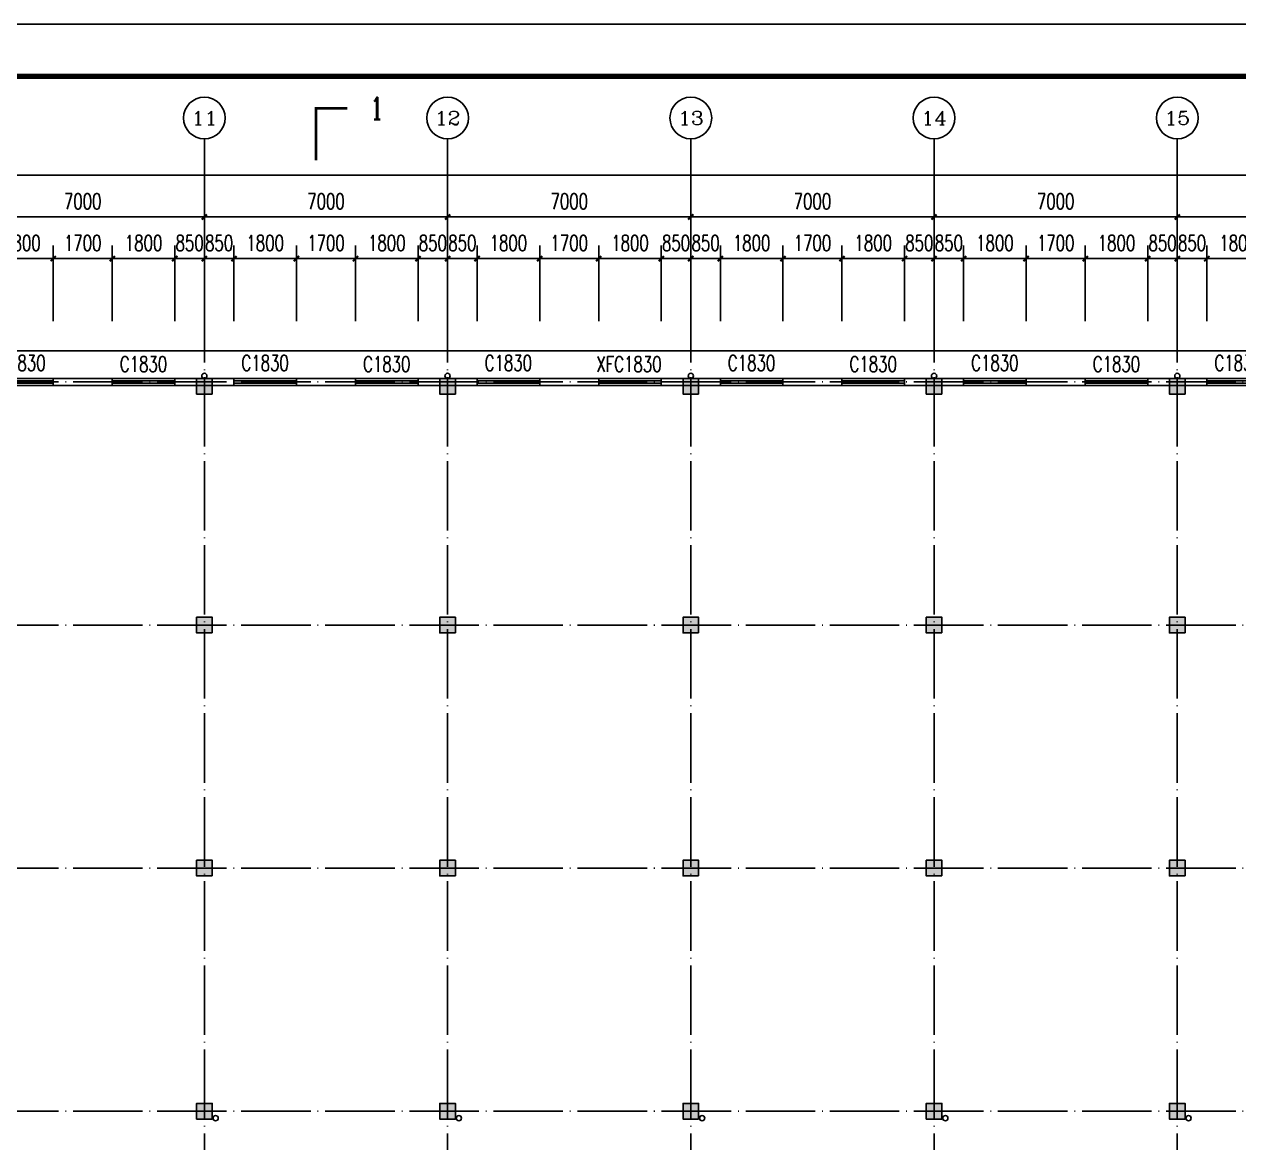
# Model space of a CAD drawing. Extents: x -4747 to 1060961, y -766984 to 396631.
# Drawn here: x 536663 to 571612, y 13430 to 45636 of the extents above; entities that cross this region are included whole.
import ezdxf
from ezdxf.enums import TextEntityAlignment as Align

# ---------------------------------------------------------------- set-up
doc = ezdxf.new("R2010")
doc.units = 0
doc.header["$LTSCALE"] = 1000
doc.header["$MEASUREMENT"] = 0
doc.linetypes.add('DOTE', pattern=[2.42, 2, -0.2, 0.02, -0.2])
doc.layers.get('0').update_dxf_attribs({"linetype": 'CONTINUOUS'})
doc.layers.get('DEFPOINTS').update_dxf_attribs({"linetype": 'CONTINUOUS'})
for name, color, linetype in [('AXIS', 3, 'CONTINUOUS'), ('AXIS_TEXT', 7, 'CONTINUOUS'), ('DIM_SYMB', 3, 'CONTINUOUS'), ('DOTE', 1, 'DOTE'), ('PUB_DIM', 3, 'CONTINUOUS'), ('PUB_TEXT', 7, 'CONTINUOUS'), ('PUB_TITLE', 4, 'CONTINUOUS'), ('WALL', 6, 'CONTINUOUS'), ('WINDOW', 4, 'CONTINUOUS'), ('WINDOW_TEXT', 7, 'CONTINUOUS'), ('剖面填充', 147, 'CONTINUOUS'), ('散水', 2, 'CONTINUOUS'), ('柱', 2, 'CONTINUOUS'), ('柱涂实', 54, 'CONTINUOUS'), ('立面轮廓线', 3, 'CONTINUOUS'), ('雨水管', 2, 'CONTINUOUS'), ('面积计算', 7, 'CONTINUOUS')]:
    doc.layers.add(name, color=color, linetype=linetype)
doc.styles.add('_TCH_AXIS', font='COMPLEX', dxfattribs={"bigfont": 'GBCBIG'})
doc.styles.add('_TCH_LABEL', font='COMPLEX', dxfattribs={"bigfont": 'GBCBIG'})
doc.styles.add('_TCH_WINDOW', font='SIMPLEX', dxfattribs={"height": 3.5, "bigfont": 'GBCBIG'})
doc.styles.add('COMPLEX', font='complex_.ttf')
doc.styles.add('DIM_FONT', font='SIMPLEX', dxfattribs={"width": 0.7, "bigfont": 'GBCBIG'})
doc.dimstyles.new('DIMN150', dxfattribs={"dimscale": 1.5, "dimtxt": 300, "dimasz": 100, "dimexe": 250, "dimexo": 300, "dimgap": 150, "dimtad": 1, "dimdec": 0, "dimzin": 0, "dimtxsty": 'DIM_FONT', "dimblk": 'ARCHTICK', "dimcen": 0.09, "dimclrt": 7, "dimazin": 3, "dimtfac": 1, "dimtdec": 0, "dimtix": 1, "dimtmove": 0, "dimatfit": 3, "dimtolj": 1, "dimtzin": 0})

# ---------------------------------------------------------------- blocks, each defined once
blk = doc.blocks.new('A$C22EA1380')
at = {"layer": '柱涂实'}
for points in [[(63625, 41750), (63625, 42200), (63175, 42200), (63175, 41750)], [(70625, 41750), (70625, 42200), (70175, 42200), (70175, 41750)], [(77625, 41750), (77625, 42200), (77175, 42200), (77175, 41750)], [(84625, 41750), (84625, 42200), (84175, 42200), (84175, 41750)], [(91625, 41750), (91625, 42200), (91175, 42200), (91175, 41750)], [(63625, 34875), (63625, 35325), (63175, 35325), (63175, 34875)], [(70625, 34875), (70625, 35325), (70175, 35325), (70175, 34875)], [(77625, 34875), (77625, 35325), (77175, 35325), (77175, 34875)], [(84625, 34875), (84625, 35325), (84175, 35325), (84175, 34875)], [(91625, 34875), (91625, 35325), (91175, 35325), (91175, 34875)], [(63625, 27875), (63625, 28325), (63175, 28325), (63175, 27875)], [(70625, 27875), (70625, 28325), (70175, 28325), (70175, 27875)], [(77625, 27875), (77625, 28325), (77175, 28325), (77175, 27875)], [(84625, 27875), (84625, 28325), (84175, 28325), (84175, 27875)], [(91625, 27875), (91625, 28325), (91175, 28325), (91175, 27875)], [(63625, 20875), (63625, 21325), (63175, 21325), (63175, 20875)], [(70625, 20875), (70625, 21325), (70175, 21325), (70175, 20875)], [(77625, 20875), (77625, 21325), (77175, 21325), (77175, 20875)], [(84625, 20875), (84625, 21325), (84175, 21325), (84175, 20875)], [(91625, 20875), (91625, 21325), (91175, 21325), (91175, 20875)]]:
    blk.add_hatch(color=256, dxfattribs=at).paths.add_polyline_path(points)
at = {"layer": '柱'}
for points in [[(63625, 41750), (63625, 42200), (63175, 42200), (63175, 41750)], [(70625, 41750), (70625, 42200), (70175, 42200), (70175, 41750)], [(77625, 41750), (77625, 42200), (77175, 42200), (77175, 41750)], [(84625, 41750), (84625, 42200), (84175, 42200), (84175, 41750)], [(91625, 41750), (91625, 42200), (91175, 42200), (91175, 41750)], [(63625, 34875), (63625, 35325), (63175, 35325), (63175, 34875)], [(70625, 34875), (70625, 35325), (70175, 35325), (70175, 34875)], [(77625, 34875), (77625, 35325), (77175, 35325), (77175, 34875)], [(84625, 34875), (84625, 35325), (84175, 35325), (84175, 34875)], [(91625, 34875), (91625, 35325), (91175, 35325), (91175, 34875)], [(63625, 27875), (63625, 28325), (63175, 28325), (63175, 27875)], [(70625, 27875), (70625, 28325), (70175, 28325), (70175, 27875)], [(77625, 27875), (77625, 28325), (77175, 28325), (77175, 27875)], [(84625, 27875), (84625, 28325), (84175, 28325), (84175, 27875)], [(91625, 27875), (91625, 28325), (91175, 28325), (91175, 27875)], [(63625, 20875), (63625, 21325), (63175, 21325), (63175, 20875)], [(70625, 20875), (70625, 21325), (70175, 21325), (70175, 20875)], [(77625, 20875), (77625, 21325), (77175, 21325), (77175, 20875)], [(84625, 20875), (84625, 21325), (84175, 21325), (84175, 20875)], [(91625, 20875), (91625, 21325), (91175, 21325), (91175, 20875)]]:
    blk.add_lwpolyline(points, close=True, dxfattribs=at)
at = {"layer": '柱涂实', "linetype": 'CONTINUOUS'}
for points in [[(63625, 41750), (63625, 42200), (63175, 42200), (63175, 41750)], [(70625, 41750), (70625, 42200), (70175, 42200), (70175, 41750)], [(77625, 41750), (77625, 42200), (77175, 42200), (77175, 41750)], [(84625, 41750), (84625, 42200), (84175, 42200), (84175, 41750)], [(91625, 41750), (91625, 42200), (91175, 42200), (91175, 41750)], [(63625, 34875), (63625, 35325), (63175, 35325), (63175, 34875)], [(70625, 34875), (70625, 35325), (70175, 35325), (70175, 34875)], [(77625, 34875), (77625, 35325), (77175, 35325), (77175, 34875)], [(84625, 34875), (84625, 35325), (84175, 35325), (84175, 34875)], [(91625, 34875), (91625, 35325), (91175, 35325), (91175, 34875)], [(63625, 27875), (63625, 28325), (63175, 28325), (63175, 27875)], [(70625, 27875), (70625, 28325), (70175, 28325), (70175, 27875)], [(77625, 27875), (77625, 28325), (77175, 28325), (77175, 27875)], [(84625, 27875), (84625, 28325), (84175, 28325), (84175, 27875)], [(91625, 27875), (91625, 28325), (91175, 28325), (91175, 27875)], [(63625, 20875), (63625, 21325), (63175, 21325), (63175, 20875)], [(70625, 20875), (70625, 21325), (70175, 21325), (70175, 20875)], [(77625, 20875), (77625, 21325), (77175, 21325), (77175, 20875)], [(84625, 20875), (84625, 21325), (84175, 21325), (84175, 20875)], [(91625, 20875), (91625, 21325), (91175, 21325), (91175, 20875)]]:
    blk.add_lwpolyline(points, close=True, dxfattribs=at)
blk = doc.blocks.new('_ARCHTICK')
at = {"color": 0, "linetype": 'BYBLOCK', "const_width": 0.4}
blk.add_lwpolyline([(-0.5, -0.5), (0.5, 0.5)], dxfattribs=at)
blk = doc.blocks.new('*D1403')
at = {"layer": 'DEFPOINTS', "color": 0}
for p in [(537495, 38887), (535695, 36637), (537495, 36637)]:
    blk.add_point(p, dxfattribs=at)
at = {"layer": 'PUB_DIM', "color": 0}
for p, q in [((535695, 37087), (535695, 39262)), ((537495, 37087), (537495, 39262)), ((535695, 38887), (537495, 38887))]:
    blk.add_line(p, q, dxfattribs=at)
at = {"layer": 'PUB_DIM', "color": 0, "xscale": 150, "yscale": 150, "zscale": 150, "rotation": 180}
blk.add_blockref('_ARCHTICK', (535695, 38887), dxfattribs=at)
at = {"layer": 'PUB_DIM', "color": 0, "xscale": 150, "yscale": 150, "zscale": 150}
blk.add_blockref('_ARCHTICK', (537495, 38887), dxfattribs=at)
at = {"layer": 'PUB_DIM', "color": 7, "insert": (536595, 39337), "char_height": 450, "attachment_point": 5, "style": 'DIM_FONT'}
blk.add_mtext('\\A1;1800', dxfattribs=at)
blk = doc.blocks.new('*D1404')
at = {"layer": 'DEFPOINTS', "color": 0}
for p in [(539195, 38887), (537495, 36637), (539195, 36637)]:
    blk.add_point(p, dxfattribs=at)
at = {"layer": 'PUB_DIM', "color": 0}
for p, q in [((537495, 37087), (537495, 39262)), ((539195, 37087), (539195, 39262)), ((537495, 38887), (539195, 38887))]:
    blk.add_line(p, q, dxfattribs=at)
at = {"layer": 'PUB_DIM', "color": 0, "xscale": 150, "yscale": 150, "zscale": 150, "rotation": 180}
blk.add_blockref('_ARCHTICK', (537495, 38887), dxfattribs=at)
at = {"layer": 'PUB_DIM', "color": 0, "xscale": 150, "yscale": 150, "zscale": 150}
blk.add_blockref('_ARCHTICK', (539195, 38887), dxfattribs=at)
at = {"layer": 'PUB_DIM', "color": 7, "insert": (538345, 39337), "char_height": 450, "attachment_point": 5, "style": 'DIM_FONT'}
blk.add_mtext('\\A1;1700', dxfattribs=at)
blk = doc.blocks.new('*D1405')
at = {"layer": 'DEFPOINTS', "color": 0}
for p in [(540995, 38887), (539195, 36637), (540995, 36637)]:
    blk.add_point(p, dxfattribs=at)
at = {"layer": 'PUB_DIM', "color": 0}
for p, q in [((539195, 37087), (539195, 39262)), ((540995, 37087), (540995, 39262)), ((539195, 38887), (540995, 38887))]:
    blk.add_line(p, q, dxfattribs=at)
at = {"layer": 'PUB_DIM', "color": 0, "xscale": 150, "yscale": 150, "zscale": 150, "rotation": 180}
blk.add_blockref('_ARCHTICK', (539195, 38887), dxfattribs=at)
at = {"layer": 'PUB_DIM', "color": 0, "xscale": 150, "yscale": 150, "zscale": 150}
blk.add_blockref('_ARCHTICK', (540995, 38887), dxfattribs=at)
at = {"layer": 'PUB_DIM', "color": 7, "insert": (540095, 39337), "char_height": 450, "attachment_point": 5, "style": 'DIM_FONT'}
blk.add_mtext('\\A1;1800', dxfattribs=at)
blk = doc.blocks.new('*D1406')
at = {"layer": 'DEFPOINTS', "color": 0}
for p in [(541845, 38887), (540995, 36637), (541845, 36637)]:
    blk.add_point(p, dxfattribs=at)
at = {"layer": 'PUB_DIM', "color": 0}
for p, q in [((540995, 37087), (540995, 39262)), ((541845, 37087), (541845, 39262)), ((540995, 38887), (540845, 38887)), ((540995, 38887), (541845, 38887)), ((541845, 38887), (541995, 38887))]:
    blk.add_line(p, q, dxfattribs=at)
at = {"layer": 'PUB_DIM', "color": 0, "xscale": 150, "yscale": 150, "zscale": 150}
blk.add_blockref('_ARCHTICK', (540995, 38887), dxfattribs=at)
at = {"layer": 'PUB_DIM', "color": 0, "xscale": 150, "yscale": 150, "zscale": 150, "rotation": 180}
blk.add_blockref('_ARCHTICK', (541845, 38887), dxfattribs=at)
at = {"layer": 'PUB_DIM', "color": 7, "insert": (541420, 39337), "char_height": 450, "attachment_point": 5, "style": 'DIM_FONT'}
blk.add_mtext('\\A1;850', dxfattribs=at)
blk = doc.blocks.new('*D1407')
at = {"layer": 'DEFPOINTS', "color": 0}
for p in [(542695, 38887), (541845, 36637), (542695, 36637)]:
    blk.add_point(p, dxfattribs=at)
at = {"layer": 'PUB_DIM', "color": 0}
for p, q in [((541845, 37087), (541845, 39262)), ((542695, 37087), (542695, 39262)), ((541845, 38887), (541695, 38887)), ((541845, 38887), (542695, 38887)), ((542695, 38887), (542845, 38887))]:
    blk.add_line(p, q, dxfattribs=at)
at = {"layer": 'PUB_DIM', "color": 0, "xscale": 150, "yscale": 150, "zscale": 150}
blk.add_blockref('_ARCHTICK', (541845, 38887), dxfattribs=at)
at = {"layer": 'PUB_DIM', "color": 0, "xscale": 150, "yscale": 150, "zscale": 150, "rotation": 180}
blk.add_blockref('_ARCHTICK', (542695, 38887), dxfattribs=at)
at = {"layer": 'PUB_DIM', "color": 7, "insert": (542270, 39337), "char_height": 450, "attachment_point": 5, "style": 'DIM_FONT'}
blk.add_mtext('\\A1;850', dxfattribs=at)
blk = doc.blocks.new('*D1408')
at = {"layer": 'DEFPOINTS', "color": 0}
for p in [(544495, 38887), (542695, 36637), (544495, 36637)]:
    blk.add_point(p, dxfattribs=at)
at = {"layer": 'PUB_DIM', "color": 0}
for p, q in [((542695, 37087), (542695, 39262)), ((544495, 37087), (544495, 39262)), ((542695, 38887), (544495, 38887))]:
    blk.add_line(p, q, dxfattribs=at)
at = {"layer": 'PUB_DIM', "color": 0, "xscale": 150, "yscale": 150, "zscale": 150, "rotation": 180}
blk.add_blockref('_ARCHTICK', (542695, 38887), dxfattribs=at)
at = {"layer": 'PUB_DIM', "color": 0, "xscale": 150, "yscale": 150, "zscale": 150}
blk.add_blockref('_ARCHTICK', (544495, 38887), dxfattribs=at)
at = {"layer": 'PUB_DIM', "color": 7, "insert": (543595, 39337), "char_height": 450, "attachment_point": 5, "style": 'DIM_FONT'}
blk.add_mtext('\\A1;1800', dxfattribs=at)
blk = doc.blocks.new('*D1409')
at = {"layer": 'DEFPOINTS', "color": 0}
for p in [(546195, 38887), (544495, 36637), (546195, 36637)]:
    blk.add_point(p, dxfattribs=at)
at = {"layer": 'PUB_DIM', "color": 0}
for p, q in [((544495, 37087), (544495, 39262)), ((546195, 37087), (546195, 39262)), ((544495, 38887), (546195, 38887))]:
    blk.add_line(p, q, dxfattribs=at)
at = {"layer": 'PUB_DIM', "color": 0, "xscale": 150, "yscale": 150, "zscale": 150, "rotation": 180}
blk.add_blockref('_ARCHTICK', (544495, 38887), dxfattribs=at)
at = {"layer": 'PUB_DIM', "color": 0, "xscale": 150, "yscale": 150, "zscale": 150}
blk.add_blockref('_ARCHTICK', (546195, 38887), dxfattribs=at)
at = {"layer": 'PUB_DIM', "color": 7, "insert": (545345, 39337), "char_height": 450, "attachment_point": 5, "style": 'DIM_FONT'}
blk.add_mtext('\\A1;1700', dxfattribs=at)
blk = doc.blocks.new('*D1410')
at = {"layer": 'DEFPOINTS', "color": 0}
for p in [(547995, 38887), (546195, 36637), (547995, 36637)]:
    blk.add_point(p, dxfattribs=at)
at = {"layer": 'PUB_DIM', "color": 0}
for p, q in [((546195, 37087), (546195, 39262)), ((547995, 37087), (547995, 39262)), ((546195, 38887), (547995, 38887))]:
    blk.add_line(p, q, dxfattribs=at)
at = {"layer": 'PUB_DIM', "color": 0, "xscale": 150, "yscale": 150, "zscale": 150, "rotation": 180}
blk.add_blockref('_ARCHTICK', (546195, 38887), dxfattribs=at)
at = {"layer": 'PUB_DIM', "color": 0, "xscale": 150, "yscale": 150, "zscale": 150}
blk.add_blockref('_ARCHTICK', (547995, 38887), dxfattribs=at)
at = {"layer": 'PUB_DIM', "color": 7, "insert": (547095, 39337), "char_height": 450, "attachment_point": 5, "style": 'DIM_FONT'}
blk.add_mtext('\\A1;1800', dxfattribs=at)
blk = doc.blocks.new('*D1411')
at = {"layer": 'DEFPOINTS', "color": 0}
for p in [(548845, 38887), (547995, 36637), (548845, 36637)]:
    blk.add_point(p, dxfattribs=at)
at = {"layer": 'PUB_DIM', "color": 0}
for p, q in [((547995, 37087), (547995, 39262)), ((548845, 37087), (548845, 39262)), ((547995, 38887), (547845, 38887)), ((547995, 38887), (548845, 38887)), ((548845, 38887), (548995, 38887))]:
    blk.add_line(p, q, dxfattribs=at)
at = {"layer": 'PUB_DIM', "color": 0, "xscale": 150, "yscale": 150, "zscale": 150}
blk.add_blockref('_ARCHTICK', (547995, 38887), dxfattribs=at)
at = {"layer": 'PUB_DIM', "color": 0, "xscale": 150, "yscale": 150, "zscale": 150, "rotation": 180}
blk.add_blockref('_ARCHTICK', (548845, 38887), dxfattribs=at)
at = {"layer": 'PUB_DIM', "color": 7, "insert": (548420, 39337), "char_height": 450, "attachment_point": 5, "style": 'DIM_FONT'}
blk.add_mtext('\\A1;850', dxfattribs=at)
blk = doc.blocks.new('*D1412')
at = {"layer": 'DEFPOINTS', "color": 0}
for p in [(549695, 38887), (548845, 36637), (549695, 36637)]:
    blk.add_point(p, dxfattribs=at)
at = {"layer": 'PUB_DIM', "color": 0}
for p, q in [((548845, 37087), (548845, 39262)), ((549695, 37087), (549695, 39262)), ((548845, 38887), (548695, 38887)), ((548845, 38887), (549695, 38887)), ((549695, 38887), (549845, 38887))]:
    blk.add_line(p, q, dxfattribs=at)
at = {"layer": 'PUB_DIM', "color": 0, "xscale": 150, "yscale": 150, "zscale": 150}
blk.add_blockref('_ARCHTICK', (548845, 38887), dxfattribs=at)
at = {"layer": 'PUB_DIM', "color": 0, "xscale": 150, "yscale": 150, "zscale": 150, "rotation": 180}
blk.add_blockref('_ARCHTICK', (549695, 38887), dxfattribs=at)
at = {"layer": 'PUB_DIM', "color": 7, "insert": (549270, 39337), "char_height": 450, "attachment_point": 5, "style": 'DIM_FONT'}
blk.add_mtext('\\A1;850', dxfattribs=at)
blk = doc.blocks.new('*D1413')
at = {"layer": 'DEFPOINTS', "color": 0}
for p in [(551495, 38887), (549695, 36637), (551495, 36637)]:
    blk.add_point(p, dxfattribs=at)
at = {"layer": 'PUB_DIM', "color": 0}
for p, q in [((549695, 37087), (549695, 39262)), ((551495, 37087), (551495, 39262)), ((549695, 38887), (551495, 38887))]:
    blk.add_line(p, q, dxfattribs=at)
at = {"layer": 'PUB_DIM', "color": 0, "xscale": 150, "yscale": 150, "zscale": 150, "rotation": 180}
blk.add_blockref('_ARCHTICK', (549695, 38887), dxfattribs=at)
at = {"layer": 'PUB_DIM', "color": 0, "xscale": 150, "yscale": 150, "zscale": 150}
blk.add_blockref('_ARCHTICK', (551495, 38887), dxfattribs=at)
at = {"layer": 'PUB_DIM', "color": 7, "insert": (550595, 39337), "char_height": 450, "attachment_point": 5, "style": 'DIM_FONT'}
blk.add_mtext('\\A1;1800', dxfattribs=at)
blk = doc.blocks.new('*D1414')
at = {"layer": 'DEFPOINTS', "color": 0}
for p in [(553195, 38887), (551495, 36637), (553195, 36637)]:
    blk.add_point(p, dxfattribs=at)
at = {"layer": 'PUB_DIM', "color": 0}
for p, q in [((551495, 37087), (551495, 39262)), ((553195, 37087), (553195, 39262)), ((551495, 38887), (553195, 38887))]:
    blk.add_line(p, q, dxfattribs=at)
at = {"layer": 'PUB_DIM', "color": 0, "xscale": 150, "yscale": 150, "zscale": 150, "rotation": 180}
blk.add_blockref('_ARCHTICK', (551495, 38887), dxfattribs=at)
at = {"layer": 'PUB_DIM', "color": 0, "xscale": 150, "yscale": 150, "zscale": 150}
blk.add_blockref('_ARCHTICK', (553195, 38887), dxfattribs=at)
at = {"layer": 'PUB_DIM', "color": 7, "insert": (552345, 39337), "char_height": 450, "attachment_point": 5, "style": 'DIM_FONT'}
blk.add_mtext('\\A1;1700', dxfattribs=at)
blk = doc.blocks.new('*D1415')
at = {"layer": 'DEFPOINTS', "color": 0}
for p in [(554995, 38887), (553195, 36637), (554995, 36637)]:
    blk.add_point(p, dxfattribs=at)
at = {"layer": 'PUB_DIM', "color": 0}
for p, q in [((553195, 37087), (553195, 39262)), ((554995, 37087), (554995, 39262)), ((553195, 38887), (554995, 38887))]:
    blk.add_line(p, q, dxfattribs=at)
at = {"layer": 'PUB_DIM', "color": 0, "xscale": 150, "yscale": 150, "zscale": 150, "rotation": 180}
blk.add_blockref('_ARCHTICK', (553195, 38887), dxfattribs=at)
at = {"layer": 'PUB_DIM', "color": 0, "xscale": 150, "yscale": 150, "zscale": 150}
blk.add_blockref('_ARCHTICK', (554995, 38887), dxfattribs=at)
at = {"layer": 'PUB_DIM', "color": 7, "insert": (554095, 39337), "char_height": 450, "attachment_point": 5, "style": 'DIM_FONT'}
blk.add_mtext('\\A1;1800', dxfattribs=at)
blk = doc.blocks.new('*D1416')
at = {"layer": 'DEFPOINTS', "color": 0}
for p in [(555845, 38887), (554995, 36637), (555845, 36637)]:
    blk.add_point(p, dxfattribs=at)
at = {"layer": 'PUB_DIM', "color": 0}
for p, q in [((554995, 37087), (554995, 39262)), ((555845, 37087), (555845, 39262)), ((554995, 38887), (554845, 38887)), ((554995, 38887), (555845, 38887)), ((555845, 38887), (555995, 38887))]:
    blk.add_line(p, q, dxfattribs=at)
at = {"layer": 'PUB_DIM', "color": 0, "xscale": 150, "yscale": 150, "zscale": 150}
blk.add_blockref('_ARCHTICK', (554995, 38887), dxfattribs=at)
at = {"layer": 'PUB_DIM', "color": 0, "xscale": 150, "yscale": 150, "zscale": 150, "rotation": 180}
blk.add_blockref('_ARCHTICK', (555845, 38887), dxfattribs=at)
at = {"layer": 'PUB_DIM', "color": 7, "insert": (555420, 39337), "char_height": 450, "attachment_point": 5, "style": 'DIM_FONT'}
blk.add_mtext('\\A1;850', dxfattribs=at)
blk = doc.blocks.new('*D1417')
at = {"layer": 'DEFPOINTS', "color": 0}
for p in [(556695, 38887), (555845, 36637), (556695, 36637)]:
    blk.add_point(p, dxfattribs=at)
at = {"layer": 'PUB_DIM', "color": 0}
for p, q in [((555845, 37087), (555845, 39262)), ((556695, 37087), (556695, 39262)), ((555845, 38887), (555695, 38887)), ((555845, 38887), (556695, 38887)), ((556695, 38887), (556845, 38887))]:
    blk.add_line(p, q, dxfattribs=at)
at = {"layer": 'PUB_DIM', "color": 0, "xscale": 150, "yscale": 150, "zscale": 150}
blk.add_blockref('_ARCHTICK', (555845, 38887), dxfattribs=at)
at = {"layer": 'PUB_DIM', "color": 0, "xscale": 150, "yscale": 150, "zscale": 150, "rotation": 180}
blk.add_blockref('_ARCHTICK', (556695, 38887), dxfattribs=at)
at = {"layer": 'PUB_DIM', "color": 7, "insert": (556270, 39337), "char_height": 450, "attachment_point": 5, "style": 'DIM_FONT'}
blk.add_mtext('\\A1;850', dxfattribs=at)
blk = doc.blocks.new('*D1418')
at = {"layer": 'DEFPOINTS', "color": 0}
for p in [(558495, 38887), (556695, 36637), (558495, 36637)]:
    blk.add_point(p, dxfattribs=at)
at = {"layer": 'PUB_DIM', "color": 0}
for p, q in [((556695, 37087), (556695, 39262)), ((558495, 37087), (558495, 39262)), ((556695, 38887), (558495, 38887))]:
    blk.add_line(p, q, dxfattribs=at)
at = {"layer": 'PUB_DIM', "color": 0, "xscale": 150, "yscale": 150, "zscale": 150, "rotation": 180}
blk.add_blockref('_ARCHTICK', (556695, 38887), dxfattribs=at)
at = {"layer": 'PUB_DIM', "color": 0, "xscale": 150, "yscale": 150, "zscale": 150}
blk.add_blockref('_ARCHTICK', (558495, 38887), dxfattribs=at)
at = {"layer": 'PUB_DIM', "color": 7, "insert": (557595, 39337), "char_height": 450, "attachment_point": 5, "style": 'DIM_FONT'}
blk.add_mtext('\\A1;1800', dxfattribs=at)
blk = doc.blocks.new('*D1419')
at = {"layer": 'DEFPOINTS', "color": 0}
for p in [(560195, 38887), (558495, 36637), (560195, 36637)]:
    blk.add_point(p, dxfattribs=at)
at = {"layer": 'PUB_DIM', "color": 0}
for p, q in [((558495, 37087), (558495, 39262)), ((560195, 37087), (560195, 39262)), ((558495, 38887), (560195, 38887))]:
    blk.add_line(p, q, dxfattribs=at)
at = {"layer": 'PUB_DIM', "color": 0, "xscale": 150, "yscale": 150, "zscale": 150, "rotation": 180}
blk.add_blockref('_ARCHTICK', (558495, 38887), dxfattribs=at)
at = {"layer": 'PUB_DIM', "color": 0, "xscale": 150, "yscale": 150, "zscale": 150}
blk.add_blockref('_ARCHTICK', (560195, 38887), dxfattribs=at)
at = {"layer": 'PUB_DIM', "color": 7, "insert": (559345, 39337), "char_height": 450, "attachment_point": 5, "style": 'DIM_FONT'}
blk.add_mtext('\\A1;1700', dxfattribs=at)
blk = doc.blocks.new('*D1420')
at = {"layer": 'DEFPOINTS', "color": 0}
for p in [(561995, 38887), (560195, 36637), (561995, 36637)]:
    blk.add_point(p, dxfattribs=at)
at = {"layer": 'PUB_DIM', "color": 0}
for p, q in [((560195, 37087), (560195, 39262)), ((561995, 37087), (561995, 39262)), ((560195, 38887), (561995, 38887))]:
    blk.add_line(p, q, dxfattribs=at)
at = {"layer": 'PUB_DIM', "color": 0, "xscale": 150, "yscale": 150, "zscale": 150, "rotation": 180}
blk.add_blockref('_ARCHTICK', (560195, 38887), dxfattribs=at)
at = {"layer": 'PUB_DIM', "color": 0, "xscale": 150, "yscale": 150, "zscale": 150}
blk.add_blockref('_ARCHTICK', (561995, 38887), dxfattribs=at)
at = {"layer": 'PUB_DIM', "color": 7, "insert": (561095, 39337), "char_height": 450, "attachment_point": 5, "style": 'DIM_FONT'}
blk.add_mtext('\\A1;1800', dxfattribs=at)
blk = doc.blocks.new('*D1421')
at = {"layer": 'DEFPOINTS', "color": 0}
for p in [(562845, 38887), (561995, 36637), (562845, 36637)]:
    blk.add_point(p, dxfattribs=at)
at = {"layer": 'PUB_DIM', "color": 0}
for p, q in [((561995, 37087), (561995, 39262)), ((562845, 37087), (562845, 39262)), ((561995, 38887), (561845, 38887)), ((561995, 38887), (562845, 38887)), ((562845, 38887), (562995, 38887))]:
    blk.add_line(p, q, dxfattribs=at)
at = {"layer": 'PUB_DIM', "color": 0, "xscale": 150, "yscale": 150, "zscale": 150}
blk.add_blockref('_ARCHTICK', (561995, 38887), dxfattribs=at)
at = {"layer": 'PUB_DIM', "color": 0, "xscale": 150, "yscale": 150, "zscale": 150, "rotation": 180}
blk.add_blockref('_ARCHTICK', (562845, 38887), dxfattribs=at)
at = {"layer": 'PUB_DIM', "color": 7, "insert": (562420, 39337), "char_height": 450, "attachment_point": 5, "style": 'DIM_FONT'}
blk.add_mtext('\\A1;850', dxfattribs=at)
blk = doc.blocks.new('*D1422')
at = {"layer": 'DEFPOINTS', "color": 0}
for p in [(563695, 38887), (562845, 36637), (563695, 36637)]:
    blk.add_point(p, dxfattribs=at)
at = {"layer": 'PUB_DIM', "color": 0}
for p, q in [((562845, 37087), (562845, 39262)), ((563695, 37087), (563695, 39262)), ((562845, 38887), (562695, 38887)), ((562845, 38887), (563695, 38887)), ((563695, 38887), (563845, 38887))]:
    blk.add_line(p, q, dxfattribs=at)
at = {"layer": 'PUB_DIM', "color": 0, "xscale": 150, "yscale": 150, "zscale": 150}
blk.add_blockref('_ARCHTICK', (562845, 38887), dxfattribs=at)
at = {"layer": 'PUB_DIM', "color": 0, "xscale": 150, "yscale": 150, "zscale": 150, "rotation": 180}
blk.add_blockref('_ARCHTICK', (563695, 38887), dxfattribs=at)
at = {"layer": 'PUB_DIM', "color": 7, "insert": (563270, 39337), "char_height": 450, "attachment_point": 5, "style": 'DIM_FONT'}
blk.add_mtext('\\A1;850', dxfattribs=at)
blk = doc.blocks.new('*D1423')
at = {"layer": 'DEFPOINTS', "color": 0}
for p in [(565495, 38887), (563695, 36637), (565495, 36637)]:
    blk.add_point(p, dxfattribs=at)
at = {"layer": 'PUB_DIM', "color": 0}
for p, q in [((563695, 37087), (563695, 39262)), ((565495, 37087), (565495, 39262)), ((563695, 38887), (565495, 38887))]:
    blk.add_line(p, q, dxfattribs=at)
at = {"layer": 'PUB_DIM', "color": 0, "xscale": 150, "yscale": 150, "zscale": 150, "rotation": 180}
blk.add_blockref('_ARCHTICK', (563695, 38887), dxfattribs=at)
at = {"layer": 'PUB_DIM', "color": 0, "xscale": 150, "yscale": 150, "zscale": 150}
blk.add_blockref('_ARCHTICK', (565495, 38887), dxfattribs=at)
at = {"layer": 'PUB_DIM', "color": 7, "insert": (564595, 39337), "char_height": 450, "attachment_point": 5, "style": 'DIM_FONT'}
blk.add_mtext('\\A1;1800', dxfattribs=at)
blk = doc.blocks.new('*D1424')
at = {"layer": 'DEFPOINTS', "color": 0}
for p in [(567195, 38887), (565495, 36637), (567195, 36637)]:
    blk.add_point(p, dxfattribs=at)
at = {"layer": 'PUB_DIM', "color": 0}
for p, q in [((565495, 37087), (565495, 39262)), ((567195, 37087), (567195, 39262)), ((565495, 38887), (567195, 38887))]:
    blk.add_line(p, q, dxfattribs=at)
at = {"layer": 'PUB_DIM', "color": 0, "xscale": 150, "yscale": 150, "zscale": 150, "rotation": 180}
blk.add_blockref('_ARCHTICK', (565495, 38887), dxfattribs=at)
at = {"layer": 'PUB_DIM', "color": 0, "xscale": 150, "yscale": 150, "zscale": 150}
blk.add_blockref('_ARCHTICK', (567195, 38887), dxfattribs=at)
at = {"layer": 'PUB_DIM', "color": 7, "insert": (566345, 39337), "char_height": 450, "attachment_point": 5, "style": 'DIM_FONT'}
blk.add_mtext('\\A1;1700', dxfattribs=at)
blk = doc.blocks.new('*D1425')
at = {"layer": 'DEFPOINTS', "color": 0}
for p in [(568995, 38887), (567195, 36637), (568995, 36637)]:
    blk.add_point(p, dxfattribs=at)
at = {"layer": 'PUB_DIM', "color": 0}
for p, q in [((567195, 37087), (567195, 39262)), ((568995, 37087), (568995, 39262)), ((567195, 38887), (568995, 38887))]:
    blk.add_line(p, q, dxfattribs=at)
at = {"layer": 'PUB_DIM', "color": 0, "xscale": 150, "yscale": 150, "zscale": 150, "rotation": 180}
blk.add_blockref('_ARCHTICK', (567195, 38887), dxfattribs=at)
at = {"layer": 'PUB_DIM', "color": 0, "xscale": 150, "yscale": 150, "zscale": 150}
blk.add_blockref('_ARCHTICK', (568995, 38887), dxfattribs=at)
at = {"layer": 'PUB_DIM', "color": 7, "insert": (568095, 39337), "char_height": 450, "attachment_point": 5, "style": 'DIM_FONT'}
blk.add_mtext('\\A1;1800', dxfattribs=at)
blk = doc.blocks.new('*D1426')
at = {"layer": 'DEFPOINTS', "color": 0}
for p in [(569845, 38887), (568995, 36637), (569845, 36637)]:
    blk.add_point(p, dxfattribs=at)
at = {"layer": 'PUB_DIM', "color": 0}
for p, q in [((568995, 37087), (568995, 39262)), ((569845, 37087), (569845, 39262)), ((568995, 38887), (568845, 38887)), ((568995, 38887), (569845, 38887)), ((569845, 38887), (569995, 38887))]:
    blk.add_line(p, q, dxfattribs=at)
at = {"layer": 'PUB_DIM', "color": 0, "xscale": 150, "yscale": 150, "zscale": 150}
blk.add_blockref('_ARCHTICK', (568995, 38887), dxfattribs=at)
at = {"layer": 'PUB_DIM', "color": 0, "xscale": 150, "yscale": 150, "zscale": 150, "rotation": 180}
blk.add_blockref('_ARCHTICK', (569845, 38887), dxfattribs=at)
at = {"layer": 'PUB_DIM', "color": 7, "insert": (569420, 39337), "char_height": 450, "attachment_point": 5, "style": 'DIM_FONT'}
blk.add_mtext('\\A1;850', dxfattribs=at)
blk = doc.blocks.new('*D1427')
at = {"layer": 'DEFPOINTS', "color": 0}
for p in [(570695, 38887), (569845, 36637), (570695, 36637)]:
    blk.add_point(p, dxfattribs=at)
at = {"layer": 'PUB_DIM', "color": 0}
for p, q in [((569845, 37087), (569845, 39262)), ((570695, 37087), (570695, 39262)), ((569845, 38887), (569695, 38887)), ((569845, 38887), (570695, 38887)), ((570695, 38887), (570845, 38887))]:
    blk.add_line(p, q, dxfattribs=at)
at = {"layer": 'PUB_DIM', "color": 0, "xscale": 150, "yscale": 150, "zscale": 150}
blk.add_blockref('_ARCHTICK', (569845, 38887), dxfattribs=at)
at = {"layer": 'PUB_DIM', "color": 0, "xscale": 150, "yscale": 150, "zscale": 150, "rotation": 180}
blk.add_blockref('_ARCHTICK', (570695, 38887), dxfattribs=at)
at = {"layer": 'PUB_DIM', "color": 7, "insert": (570270, 39337), "char_height": 450, "attachment_point": 5, "style": 'DIM_FONT'}
blk.add_mtext('\\A1;850', dxfattribs=at)
blk = doc.blocks.new('*D1428')
at = {"layer": 'DEFPOINTS', "color": 0}
for p in [(572495, 38887), (570695, 36637), (572495, 36637)]:
    blk.add_point(p, dxfattribs=at)
at = {"layer": 'PUB_DIM', "color": 0}
for p, q in [((570695, 37087), (570695, 39262)), ((572495, 37087), (572495, 39262)), ((570695, 38887), (572495, 38887))]:
    blk.add_line(p, q, dxfattribs=at)
at = {"layer": 'PUB_DIM', "color": 0, "xscale": 150, "yscale": 150, "zscale": 150, "rotation": 180}
blk.add_blockref('_ARCHTICK', (570695, 38887), dxfattribs=at)
at = {"layer": 'PUB_DIM', "color": 0, "xscale": 150, "yscale": 150, "zscale": 150}
blk.add_blockref('_ARCHTICK', (572495, 38887), dxfattribs=at)
at = {"layer": 'PUB_DIM', "color": 7, "insert": (571595, 39337), "char_height": 450, "attachment_point": 5, "style": 'DIM_FONT'}
blk.add_mtext('\\A1;1800', dxfattribs=at)
blk = doc.blocks.new('*D1595')
at = {"layer": 'AXIS', "color": 0}
for p, q in [((534845, 36787), (534845, 40462)), ((541845, 36787), (541845, 40462)), ((534845, 40087), (541845, 40087))]:
    blk.add_line(p, q, dxfattribs=at)
at = {"layer": 'DEFPOINTS', "color": 0}
for p in [(541845, 40087), (534845, 36337), (541845, 36337)]:
    blk.add_point(p, dxfattribs=at)
at = {"layer": 'AXIS', "color": 0, "xscale": 150, "yscale": 150, "zscale": 150, "rotation": 180}
blk.add_blockref('_ARCHTICK', (534845, 40087), dxfattribs=at)
at = {"layer": 'AXIS', "color": 0, "xscale": 150, "yscale": 150, "zscale": 150}
blk.add_blockref('_ARCHTICK', (541845, 40087), dxfattribs=at)
at = {"layer": 'AXIS', "color": 7, "insert": (538345, 40537), "char_height": 450, "attachment_point": 5, "style": 'DIM_FONT'}
blk.add_mtext('\\A1;7000', dxfattribs=at)
blk = doc.blocks.new('*D1596')
at = {"layer": 'AXIS', "color": 0}
for p, q in [((541845, 36787), (541845, 40462)), ((548845, 36787), (548845, 40462)), ((541845, 40087), (548845, 40087))]:
    blk.add_line(p, q, dxfattribs=at)
at = {"layer": 'DEFPOINTS', "color": 0}
for p in [(548845, 40087), (541845, 36337), (548845, 36337)]:
    blk.add_point(p, dxfattribs=at)
at = {"layer": 'AXIS', "color": 0, "xscale": 150, "yscale": 150, "zscale": 150, "rotation": 180}
blk.add_blockref('_ARCHTICK', (541845, 40087), dxfattribs=at)
at = {"layer": 'AXIS', "color": 0, "xscale": 150, "yscale": 150, "zscale": 150}
blk.add_blockref('_ARCHTICK', (548845, 40087), dxfattribs=at)
at = {"layer": 'AXIS', "color": 7, "insert": (545345, 40537), "char_height": 450, "attachment_point": 5, "style": 'DIM_FONT'}
blk.add_mtext('\\A1;7000', dxfattribs=at)
blk = doc.blocks.new('*D1597')
at = {"layer": 'AXIS', "color": 0}
for p, q in [((548845, 36787), (548845, 40462)), ((555845, 36787), (555845, 40462)), ((548845, 40087), (555845, 40087))]:
    blk.add_line(p, q, dxfattribs=at)
at = {"layer": 'DEFPOINTS', "color": 0}
for p in [(555845, 40087), (548845, 36337), (555845, 36337)]:
    blk.add_point(p, dxfattribs=at)
at = {"layer": 'AXIS', "color": 0, "xscale": 150, "yscale": 150, "zscale": 150, "rotation": 180}
blk.add_blockref('_ARCHTICK', (548845, 40087), dxfattribs=at)
at = {"layer": 'AXIS', "color": 0, "xscale": 150, "yscale": 150, "zscale": 150}
blk.add_blockref('_ARCHTICK', (555845, 40087), dxfattribs=at)
at = {"layer": 'AXIS', "color": 7, "insert": (552345, 40537), "char_height": 450, "attachment_point": 5, "style": 'DIM_FONT'}
blk.add_mtext('\\A1;7000', dxfattribs=at)
blk = doc.blocks.new('*D1598')
at = {"layer": 'AXIS', "color": 0}
for p, q in [((555845, 36787), (555845, 40462)), ((562845, 36787), (562845, 40462)), ((555845, 40087), (562845, 40087))]:
    blk.add_line(p, q, dxfattribs=at)
at = {"layer": 'DEFPOINTS', "color": 0}
for p in [(562845, 40087), (555845, 36337), (562845, 36337)]:
    blk.add_point(p, dxfattribs=at)
at = {"layer": 'AXIS', "color": 0, "xscale": 150, "yscale": 150, "zscale": 150, "rotation": 180}
blk.add_blockref('_ARCHTICK', (555845, 40087), dxfattribs=at)
at = {"layer": 'AXIS', "color": 0, "xscale": 150, "yscale": 150, "zscale": 150}
blk.add_blockref('_ARCHTICK', (562845, 40087), dxfattribs=at)
at = {"layer": 'AXIS', "color": 7, "insert": (559345, 40537), "char_height": 450, "attachment_point": 5, "style": 'DIM_FONT'}
blk.add_mtext('\\A1;7000', dxfattribs=at)
blk = doc.blocks.new('*D1599')
at = {"layer": 'AXIS', "color": 0}
for p, q in [((562845, 36787), (562845, 40462)), ((569845, 36787), (569845, 40462)), ((562845, 40087), (569845, 40087))]:
    blk.add_line(p, q, dxfattribs=at)
at = {"layer": 'DEFPOINTS', "color": 0}
for p in [(569845, 40087), (562845, 36337), (569845, 36337)]:
    blk.add_point(p, dxfattribs=at)
at = {"layer": 'AXIS', "color": 0, "xscale": 150, "yscale": 150, "zscale": 150, "rotation": 180}
blk.add_blockref('_ARCHTICK', (562845, 40087), dxfattribs=at)
at = {"layer": 'AXIS', "color": 0, "xscale": 150, "yscale": 150, "zscale": 150}
blk.add_blockref('_ARCHTICK', (569845, 40087), dxfattribs=at)
at = {"layer": 'AXIS', "color": 7, "insert": (566345, 40537), "char_height": 450, "attachment_point": 5, "style": 'DIM_FONT'}
blk.add_mtext('\\A1;7000', dxfattribs=at)
blk = doc.blocks.new('*D1600')
at = {"layer": 'AXIS', "color": 0}
for p, q in [((569845, 36787), (569845, 40462)), ((576845, 36787), (576845, 40462)), ((569845, 40087), (576845, 40087))]:
    blk.add_line(p, q, dxfattribs=at)
at = {"layer": 'DEFPOINTS', "color": 0}
for p in [(576845, 40087), (569845, 36337), (576845, 36337)]:
    blk.add_point(p, dxfattribs=at)
at = {"layer": 'AXIS', "color": 0, "xscale": 150, "yscale": 150, "zscale": 150, "rotation": 180}
blk.add_blockref('_ARCHTICK', (569845, 40087), dxfattribs=at)
at = {"layer": 'AXIS', "color": 0, "xscale": 150, "yscale": 150, "zscale": 150}
blk.add_blockref('_ARCHTICK', (576845, 40087), dxfattribs=at)
at = {"layer": 'AXIS', "color": 7, "insert": (573345, 40537), "char_height": 450, "attachment_point": 5, "style": 'DIM_FONT'}
blk.add_mtext('\\A1;7000', dxfattribs=at)
blk = doc.blocks.new('*D1602')
at = {"layer": 'AXIS', "color": 0}
for p, q in [((478444.914308, 37087), (478444.914308, 41662)), ((578944.914308, 37087), (578944.914308, 41662)), ((478444.914308, 41287), (578944.914308, 41287))]:
    blk.add_line(p, q, dxfattribs=at)
at = {"layer": 'DEFPOINTS', "color": 0}
for p in [(578944.914308, 41287), (478444.914308, 36637), (578944.914308, 36637)]:
    blk.add_point(p, dxfattribs=at)
at = {"layer": 'AXIS', "color": 0, "xscale": 150, "yscale": 150, "zscale": 150, "rotation": 180}
blk.add_blockref('_ARCHTICK', (478444.914308, 41287), dxfattribs=at)
at = {"layer": 'AXIS', "color": 0, "xscale": 150, "yscale": 150, "zscale": 150}
blk.add_blockref('_ARCHTICK', (578944.914308, 41287), dxfattribs=at)
at = {"layer": 'AXIS', "color": 7, "insert": (528694.914308, 41737), "char_height": 450, "attachment_point": 5, "style": 'DIM_FONT'}
blk.add_mtext('\\A1;100500', dxfattribs=at)
blk = doc.blocks.new('$WINLIB2D$00000001')
at = {"color": 0}
for points in [[(-0.5, 0.5), (-0.5, -0.5)], [(-0.5, 0.5), (0.5, 0.5)], [(0.5, -0.5), (0.5, 0.5)], [(0.5, 0.167), (-0.5, 0.167)], [(0.5, -0.167), (-0.5, -0.167)], [(-0.5, -0.5), (0.5, -0.5)]]:
    blk.add_lwpolyline(points, dxfattribs=at)
blk = doc.blocks.new('_AXISO')
blk.add_circle((0, 0), 0.5)
at = {"layer": 'AXIS_TEXT', "style": 'COMPLEX', "width": 1.041667}
blk.add_attdef('A', text='', height=0.56, dxfattribs=at).set_placement((-0.25, -0.28), (0.25, -0.28), align=Align.FIT)

msp = doc.modelspace()

# ---------------------------------------------------------------- linework, layer by layer
at = {"layer": 'AXIS'}
for p, q in [((541844.9, 36337), (541844.9, 42337)), ((548844.9, 36337), (548844.9, 42337)), ((555844.9, 36337), (555844.9, 42337)), ((562844.9, 36337), (562844.9, 42337)), ((569844.9, 36337), (569844.9, 42337))]:
    msp.add_line(p, q, dxfattribs=at)
at = {"layer": 'DIM_SYMB', "const_width": 75}
msp.add_lwpolyline([(545960.3, 43214.2), (545060.3, 43214.2), (545060.3, 41714.2)], dxfattribs=at)
at = {"layer": 'DOTE'}
for p, q in [((541844.9, -7663), (541844.9, 36337)), ((548844.9, -7663), (548844.9, 36337)), ((555844.9, -7663), (555844.9, 36337)), ((562844.9, -7663), (562844.9, 36337)), ((569844.9, -7663), (569844.9, 36337)), ((475144.9, 35337), (579844.9, 35337)), ((475144.9, 28337), (579844.9, 28337)), ((475144.9, 21337), (579844.9, 21337)), ((475144.9, 14337), (579844.9, 14337))]:
    msp.add_line(p, q, dxfattribs=at)
at = {"layer": 'PUB_TITLE'}
msp.add_lwpolyline([(421920.8, -80514.3), (600270.8, -80514.3), (600270.8, 45635.7), (421920.8, 45635.7)], close=True, dxfattribs=at)
at = {"layer": 'PUB_TITLE', "const_width": 150}
msp.add_lwpolyline([(425670.8, -79014.3), (598770.8, -79014.3), (598770.8, 44135.7), (425670.8, 44135.7)], close=True, dxfattribs=at)
at = {"layer": 'WALL'}
for p, q in [((539194.9, 35437), (537494.9, 35437)), ((537494.9, 35437), (537494.9, 35237)), ((539194.9, 35237), (539194.9, 35437)), ((542694.9, 35437), (540994.9, 35437)), ((540994.9, 35437), (540994.9, 35237)), ((542694.9, 35237), (542694.9, 35437)), ((546194.9, 35437), (544494.9, 35437)), ((544494.9, 35437), (544494.9, 35237)), ((546194.9, 35237), (546194.9, 35437)), ((549694.9, 35437), (547994.9, 35437)), ((547994.9, 35437), (547994.9, 35237)), ((549694.9, 35237), (549694.9, 35437)), ((553194.9, 35437), (551494.9, 35437)), ((551494.9, 35437), (551494.9, 35237)), ((553194.9, 35237), (553194.9, 35437)), ((556694.9, 35437), (554994.9, 35437)), ((554994.9, 35437), (554994.9, 35237)), ((556694.9, 35237), (556694.9, 35437)), ((560194.9, 35437), (558494.9, 35437)), ((558494.9, 35437), (558494.9, 35237)), ((560194.9, 35237), (560194.9, 35437)), ((563694.9, 35437), (561994.9, 35437)), ((561994.9, 35437), (561994.9, 35237)), ((563694.9, 35237), (563694.9, 35437)), ((567194.9, 35437), (565494.9, 35437)), ((565494.9, 35437), (565494.9, 35237)), ((567194.9, 35237), (567194.9, 35437)), ((570694.9, 35437), (568994.9, 35437)), ((568994.9, 35437), (568994.9, 35237)), ((570694.9, 35237), (570694.9, 35437)), ((537494.9, 35237), (539194.9, 35237)), ((540994.9, 35237), (542694.9, 35237)), ((544494.9, 35237), (546194.9, 35237)), ((547994.9, 35237), (549694.9, 35237)), ((551494.9, 35237), (553194.9, 35237)), ((554994.9, 35237), (556694.9, 35237)), ((558494.9, 35237), (560194.9, 35237)), ((561994.9, 35237), (563694.9, 35237)), ((565494.9, 35237), (567194.9, 35237)), ((568994.9, 35237), (570694.9, 35237))]:
    msp.add_line(p, q, dxfattribs=at)
at = {"layer": '剖面填充'}
msp.add_lwpolyline([(576944.9, -6763), (478444.9, -6763), (478444.9, 35437), (576944.9, 35437)], close=True, dxfattribs=at)
at = {"layer": '散水'}
for points in [[(541744.9, 36237), (499644.9, 36237)], [(579744.9, 24287), (579744.9, 29237), (577744.9, 29237), (577744.9, 36237), (541744.9, 36237)]]:
    msp.add_lwpolyline(points, dxfattribs=at)
at = {"layer": '立面轮廓线'}
msp.add_lwpolyline([(478444.9, -6763), (576944.9, -6763), (576944.9, 35437), (478444.9, 35437), (478444.9, -6763)], dxfattribs=at)
at = {"layer": '雨水管'}
for centre in [(541844.9, 35512), (541844.9, 35512), (548844.9, 35512), (548844.9, 35512), (555844.9, 35512), (555844.9, 35512), (562844.9, 35512), (562844.9, 35512), (569844.9, 35512), (569844.9, 35512), (542169.9, 14137), (549169.9, 14137), (556169.9, 14137), (563169.9, 14137), (570169.9, 14137)]:
    msp.add_circle(centre, 75, dxfattribs=at)

# ---------------------------------------------------------------- block references
at = {"layer": 'AXIS'}
ref = msp.add_blockref('_AXISO', (541844.9, 42937), dxfattribs=dict(at, xscale=1200, yscale=1200, zscale=1200))
ref.add_attrib('A', '11', dxfattribs={"layer": 'AXIS_TEXT', "height": 394.42, "style": '_TCH_AXIS', "width": 1.645319}).set_placement((541474.1, 42739.8), (542215.7, 42739.8), align=Align.FIT)
ref = msp.add_blockref('_AXISO', (548844.9, 42937), dxfattribs=dict(at, xscale=1200, yscale=1200, zscale=1200))
ref.add_attrib('A', '12', dxfattribs={"layer": 'AXIS_TEXT', "height": 394.42, "style": '_TCH_AXIS', "width": 1.361643}).set_placement((548474.1, 42739.8), (549215.7, 42739.8), align=Align.FIT)
ref = msp.add_blockref('_AXISO', (555844.9, 42937), dxfattribs=dict(at, xscale=1200, yscale=1200, zscale=1200))
ref.add_attrib('A', '13', dxfattribs={"layer": 'AXIS_TEXT', "height": 394.42, "style": '_TCH_AXIS', "width": 1.361643}).set_placement((555474.1, 42739.8), (556215.7, 42739.8), align=Align.FIT)
ref = msp.add_blockref('_AXISO', (562844.9, 42937), dxfattribs=dict(at, xscale=1200, yscale=1200, zscale=1200))
ref.add_attrib('A', '14', dxfattribs={"layer": 'AXIS_TEXT', "height": 400.97, "style": '_TCH_AXIS', "width": 1.247038}).set_placement((562475.9, 42736.5), (563214, 42736.5), align=Align.FIT)
ref = msp.add_blockref('_AXISO', (569844.9, 42937), dxfattribs=dict(at, xscale=1200, yscale=1200, zscale=1200))
ref.add_attrib('A', '15', dxfattribs={"layer": 'AXIS_TEXT', "height": 394.42, "style": '_TCH_AXIS', "width": 1.361643}).set_placement((569474.1, 42739.8), (570215.7, 42739.8), align=Align.FIT)
at = {"layer": 'WINDOW'}
ref = msp.add_blockref('$WINLIB2D$00000001', (536594.9, 35337), dxfattribs=dict(at, xscale=1800, yscale=-200, zscale=1800))
ref.add_attrib('A', 'C1830', (535912.4, 35658.7), dxfattribs={"layer": 'WINDOW_TEXT', "height": 446.25, "style": '_TCH_WINDOW', "width": 0.705882})
ref = msp.add_blockref('$WINLIB2D$00000001', (540094.9, 35337), dxfattribs=dict(at, xscale=1800, yscale=-200, zscale=1800))
ref.add_attrib('A', 'C1830', (539412.4, 35626.4), dxfattribs={"layer": 'WINDOW_TEXT', "height": 446.25, "style": '_TCH_WINDOW', "width": 0.705882})
ref = msp.add_blockref('$WINLIB2D$00000001', (543594.9, 35337), dxfattribs=dict(at, xscale=1800, yscale=-200, zscale=1800))
ref.add_attrib('A', 'C1830', (542912.4, 35658.7), dxfattribs={"layer": 'WINDOW_TEXT', "height": 446.25, "style": '_TCH_WINDOW', "width": 0.705882})
ref = msp.add_blockref('$WINLIB2D$00000001', (547094.9, 35337), dxfattribs=dict(at, xscale=1800, yscale=-200, zscale=1800))
ref.add_attrib('A', 'C1830', (546412.4, 35626.4), dxfattribs={"layer": 'WINDOW_TEXT', "height": 446.25, "style": '_TCH_WINDOW', "width": 0.705882})
ref = msp.add_blockref('$WINLIB2D$00000001', (550594.9, 35337), dxfattribs=dict(at, xscale=1800, yscale=-200, zscale=1800))
ref.add_attrib('A', 'C1830', (549912.4, 35658.7), dxfattribs={"layer": 'WINDOW_TEXT', "height": 446.25, "style": '_TCH_WINDOW', "width": 0.705882})
ref = msp.add_blockref('$WINLIB2D$00000001', (554094.9, 35337), dxfattribs=dict(at, xscale=1800, yscale=-200, zscale=1800))
ref.add_attrib('A', 'XFC1830', (553127.4, 35626.4), dxfattribs={"layer": 'WINDOW_TEXT', "height": 446.25, "style": '_TCH_WINDOW', "width": 0.705882})
ref = msp.add_blockref('$WINLIB2D$00000001', (557594.9, 35337), dxfattribs=dict(at, xscale=1800, yscale=-200, zscale=1800))
ref.add_attrib('A', 'C1830', (556912.4, 35658.7), dxfattribs={"layer": 'WINDOW_TEXT', "height": 446.25, "style": '_TCH_WINDOW', "width": 0.705882})
ref = msp.add_blockref('$WINLIB2D$00000001', (561094.9, 35337), dxfattribs=dict(at, xscale=1800, yscale=-200, zscale=1800))
ref.add_attrib('A', 'C1830', (560412.4, 35626.4), dxfattribs={"layer": 'WINDOW_TEXT', "height": 446.25, "style": '_TCH_WINDOW', "width": 0.705882})
ref = msp.add_blockref('$WINLIB2D$00000001', (564594.9, 35337), dxfattribs=dict(at, xscale=1800, yscale=-200, zscale=1800))
ref.add_attrib('A', 'C1830', (563912.4, 35658.7), dxfattribs={"layer": 'WINDOW_TEXT', "height": 446.25, "style": '_TCH_WINDOW', "width": 0.705882})
ref = msp.add_blockref('$WINLIB2D$00000001', (568094.9, 35337), dxfattribs=dict(at, xscale=1800, yscale=-200, zscale=1800))
ref.add_attrib('A', 'C1830', (567412.4, 35626.4), dxfattribs={"layer": 'WINDOW_TEXT', "height": 446.25, "style": '_TCH_WINDOW', "width": 0.705882})
ref = msp.add_blockref('$WINLIB2D$00000001', (571594.9, 35337), dxfattribs=dict(at, xscale=1800, yscale=-200, zscale=1800))
ref.add_attrib('A', 'C1830', (570912.4, 35658.7), dxfattribs={"layer": 'WINDOW_TEXT', "height": 446.25, "style": '_TCH_WINDOW', "width": 0.705882})
at = {"layer": '面积计算'}
msp.add_blockref('A$C22EA1380', (478444.9, -6763), dxfattribs=at)

# ---------------------------------------------------------------- texts
at = {"layer": 'PUB_TEXT', "style": '_TCH_LABEL', "width": 0.705882}
msp.add_text('1', height=637.5, dxfattribs=at).set_placement((546613.8, 42895.5))

# ---------------------------------------------------------------- dimensions: what is measured, and where the dimension line sits
at = {"layer": 'AXIS'}
for p1, p2, distance, picture, middle in [((478444.9, 36637), (578944.9, 36637), 4650, '*D1602', (528694.9, 41737)), ((534844.9, 36337), (541844.9, 36337), 3750, '*D1595', (538344.9, 40537)), ((541844.9, 36337), (548844.9, 36337), 3750, '*D1596', (545344.9, 40537)), ((548844.9, 36337), (555844.9, 36337), 3750, '*D1597', (552344.9, 40537)), ((555844.9, 36337), (562844.9, 36337), 3750, '*D1598', (559344.9, 40537)), ((562844.9, 36337), (569844.9, 36337), 3750, '*D1599', (566344.9, 40537)), ((569844.9, 36337), (576844.9, 36337), 3750, '*D1600', (573344.9, 40537))]:
    dim = msp.add_aligned_dim(p1=p1, p2=p2, distance=distance, dimstyle='DIMN150', dxfattribs=at)
    dim.commit()
    dim.dimension.update_dxf_attribs({"geometry": picture, "text_midpoint": middle})
at = {"layer": 'PUB_DIM'}
for p1, p2, picture, middle in [((535694.9, 36637), (537494.9, 36637), '*D1403', (536594.9, 39337)), ((537494.9, 36637), (539194.9, 36637), '*D1404', (538344.9, 39337)), ((539194.9, 36637), (540994.9, 36637), '*D1405', (540094.9, 39337)), ((540994.9, 36637), (541844.9, 36637), '*D1406', (541419.9, 39337)), ((541844.9, 36637), (542694.9, 36637), '*D1407', (542269.9, 39337)), ((542694.9, 36637), (544494.9, 36637), '*D1408', (543594.9, 39337)), ((544494.9, 36637), (546194.9, 36637), '*D1409', (545344.9, 39337)), ((546194.9, 36637), (547994.9, 36637), '*D1410', (547094.9, 39337)), ((547994.9, 36637), (548844.9, 36637), '*D1411', (548419.9, 39337)), ((548844.9, 36637), (549694.9, 36637), '*D1412', (549269.9, 39337)), ((549694.9, 36637), (551494.9, 36637), '*D1413', (550594.9, 39337)), ((551494.9, 36637), (553194.9, 36637), '*D1414', (552344.9, 39337)), ((553194.9, 36637), (554994.9, 36637), '*D1415', (554094.9, 39337)), ((554994.9, 36637), (555844.9, 36637), '*D1416', (555419.9, 39337)), ((555844.9, 36637), (556694.9, 36637), '*D1417', (556269.9, 39337)), ((556694.9, 36637), (558494.9, 36637), '*D1418', (557594.9, 39337)), ((558494.9, 36637), (560194.9, 36637), '*D1419', (559344.9, 39337)), ((560194.9, 36637), (561994.9, 36637), '*D1420', (561094.9, 39337)), ((561994.9, 36637), (562844.9, 36637), '*D1421', (562419.9, 39337)), ((562844.9, 36637), (563694.9, 36637), '*D1422', (563269.9, 39337)), ((563694.9, 36637), (565494.9, 36637), '*D1423', (564594.9, 39337)), ((565494.9, 36637), (567194.9, 36637), '*D1424', (566344.9, 39337)), ((567194.9, 36637), (568994.9, 36637), '*D1425', (568094.9, 39337)), ((568994.9, 36637), (569844.9, 36637), '*D1426', (569419.9, 39337)), ((569844.9, 36637), (570694.9, 36637), '*D1427', (570269.9, 39337)), ((570694.9, 36637), (572494.9, 36637), '*D1428', (571594.9, 39337))]:
    dim = msp.add_aligned_dim(p1=p1, p2=p2, distance=2250, dimstyle='DIMN150', dxfattribs=at)
    dim.commit()
    dim.dimension.update_dxf_attribs({"geometry": picture, "text_midpoint": middle})

doc.saveas('drawing.dxf')
